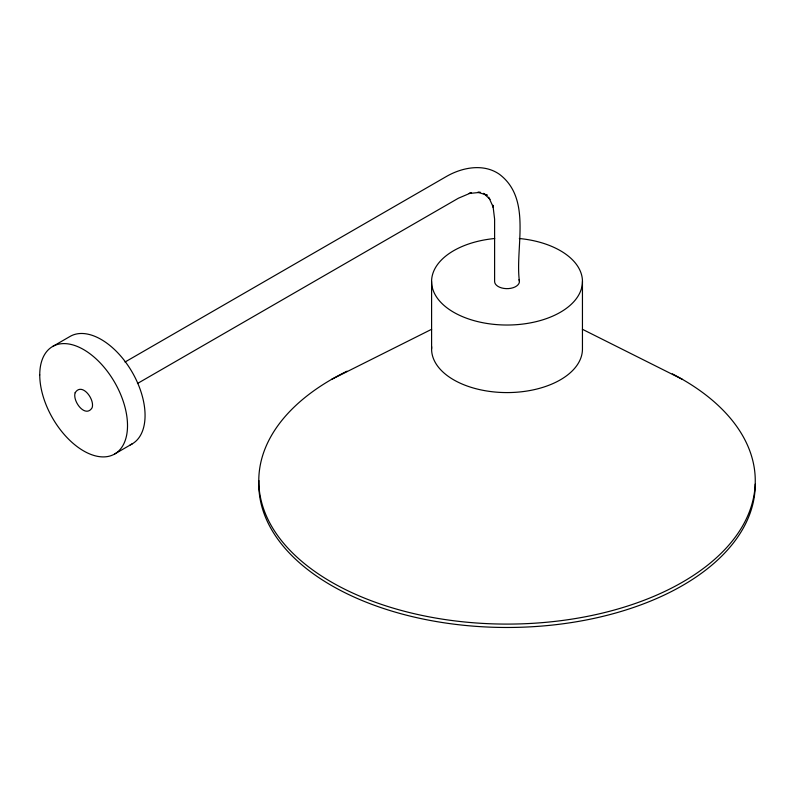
<?xml version="1.0" encoding="UTF-8"?>
<svg xmlns="http://www.w3.org/2000/svg" width="795" height="795" viewBox="0 0 795 795"><rect width="100%" height="100%" fill="white"/><g stroke="black" fill="none" stroke-linecap="round" stroke-linejoin="round"><path stroke-width="1.19" d="M52.599 346.521L70.159 336.384A62.06 35.825 60 0 1 133.202 373.968A62.06 35.825 60 0 1 130.122 444.922M125.014 362.033L446.81 176.252C462.511 167.308 483.708 163.303 499.399 174.264C532.292 199.038 514.862 247.483 519.433 281.48M137.446 383.518L458.407 198.213L471.276 192.738L469.1 193.473L480.369 192.35L477.815 192.271L487.305 195.202L484.821 194.258M114.659 454.005L132.208 443.868M331.495 379.444L431.665 329.269M582.377 329.269L682.547 379.444M483.579 193.334L490.058 199.336M488.706 197.17L493.377 207.485L492.92 205.239L494.609 219.122L494.609 281.48A12.412 7.165 0 0 0 508.641 288.585A12.412 7.165 0 0 0 519.006 279.621M582.447 281.48L582.447 349.035A75.426 43.546 0 0 1 505.054 392.571A75.426 43.546 0 0 1 431.695 346.769M431.596 281.48L431.596 349.035M672.332 373.869A248.229 143.309 0 0 1 684.187 581.165A248.229 143.309 0 0 1 324.976 578.204A248.229 143.309 0 0 1 347.057 371.185M755.25 484.155A248.229 143.309 0 0 1 503.901 627.464A248.229 143.309 0 0 1 258.872 480.558M519.324 238.51A75.426 43.546 0 0 1 570.184 305.28A75.426 43.546 0 0 1 443.858 305.28A75.426 43.546 0 0 1 494.719 238.51M75.157 392.74C72.236 401.187 85.433 418.587 92.111 407.775C95.032 399.328 81.825 381.928 75.157 392.74M39.75 374.922A62.06 35.825 60 0 0 105.576 456.807A62.06 35.825 60 0 0 105.576 369.049A62.06 35.825 60 0 0 39.75 374.922"/></g></svg>
